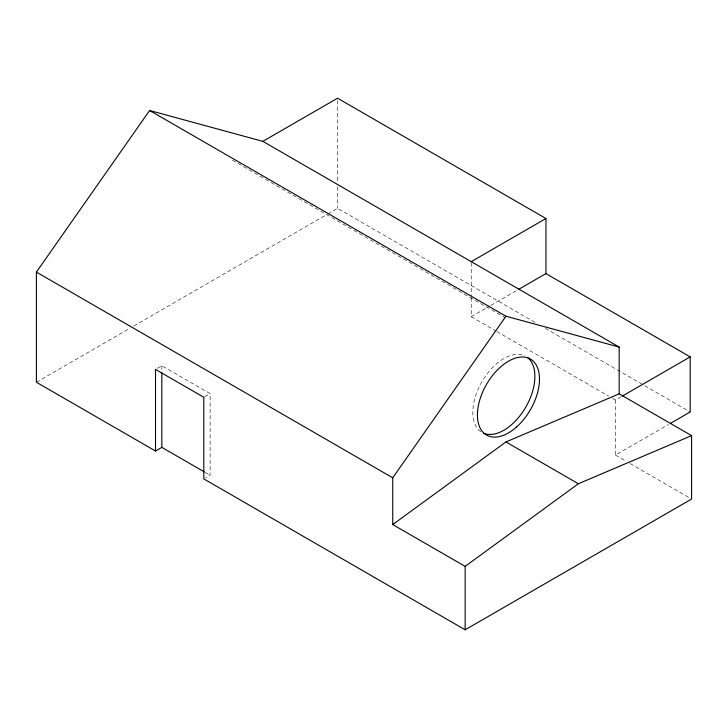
<?xml version="1.0" encoding="UTF-8"?>
<svg xmlns="http://www.w3.org/2000/svg" width="728" height="728" viewBox="0 0 728 728"><rect width="100%" height="100%" fill="white"/><g stroke="black" fill="none" stroke-linecap="round" stroke-linejoin="round"><path stroke-width="0.55" stroke-dasharray="3.64 2.73" d="M36.4 382.255L129.903 328.273M133.834 325.998L326.736 214.624M327.718 214.059L337.565 208.381L536.536 323.25M157.321 368.35L161.834 365.747L210.119 393.611L210.119 475.248L205.596 477.85M204.695 396.742L210.119 393.611M471.225 297.625L471.225 316.735L489.899 305.951M490.881 305.387L517.426 290.062M612.539 398.325L615.479 400.027L621.384 396.614M615.479 400.027L615.479 455.109L668.568 424.451M545.399 328.374L690.199 411.966M232.387 160.187L504.977 317.563M471.225 316.735L495.759 330.903M496.742 331.468L608.608 396.059M615.479 455.109L626.216 461.306M630.12 463.554L689.653 497.925M205.287 472.454L210.119 475.248M471.225 262.781L471.225 296.505M337.565 100.482L337.565 182.255M337.565 186.796L337.565 208.381M161.834 365.747L161.834 371.407M480.98 431.831A43.889 25.344 -60 0 1 481.909 381.736A43.889 25.344 -60 0 1 524.833 355.883"/><path stroke-width="1.09" d="M155.519 451.023L36.4 382.255L36.4 272.081L149.622 110.483L262.844 141.35L619.182 347.074L619.182 393.83L691.6 435.635L691.6 499.053L465.156 629.793L203.794 478.897L203.794 397.27L155.519 369.396L155.519 451.023L161.834 447.374L204.322 471.899M465.156 629.793L465.156 566.375L392.738 524.57L392.738 477.814L505.96 316.216L619.182 347.074M392.738 524.57L505.96 441.942L619.182 393.83M465.156 566.375L578.378 483.756L691.6 435.635M262.844 141.35L337.565 98.207L545.936 218.518L545.936 273.601L690.199 356.884L690.199 411.966L670.534 423.323M471.225 261.652L545.936 218.518M518.409 289.489L545.936 273.601M622.367 396.05L690.199 356.884M149.622 110.483L505.96 316.216M505.96 441.942L578.378 483.756M36.4 272.081L392.738 477.814M161.834 372.545L161.834 447.374M527.627 357.648A43.889 25.344 -60 0 1 525.807 407.079A43.889 25.344 -60 0 1 483.902 433.378M516.489 427.045A43.889 25.344 -60 0 0 530.403 359.05A43.889 25.344 -60 0 0 478.478 405.096A43.889 25.344 -60 0 0 516.489 427.045"/></g></svg>
